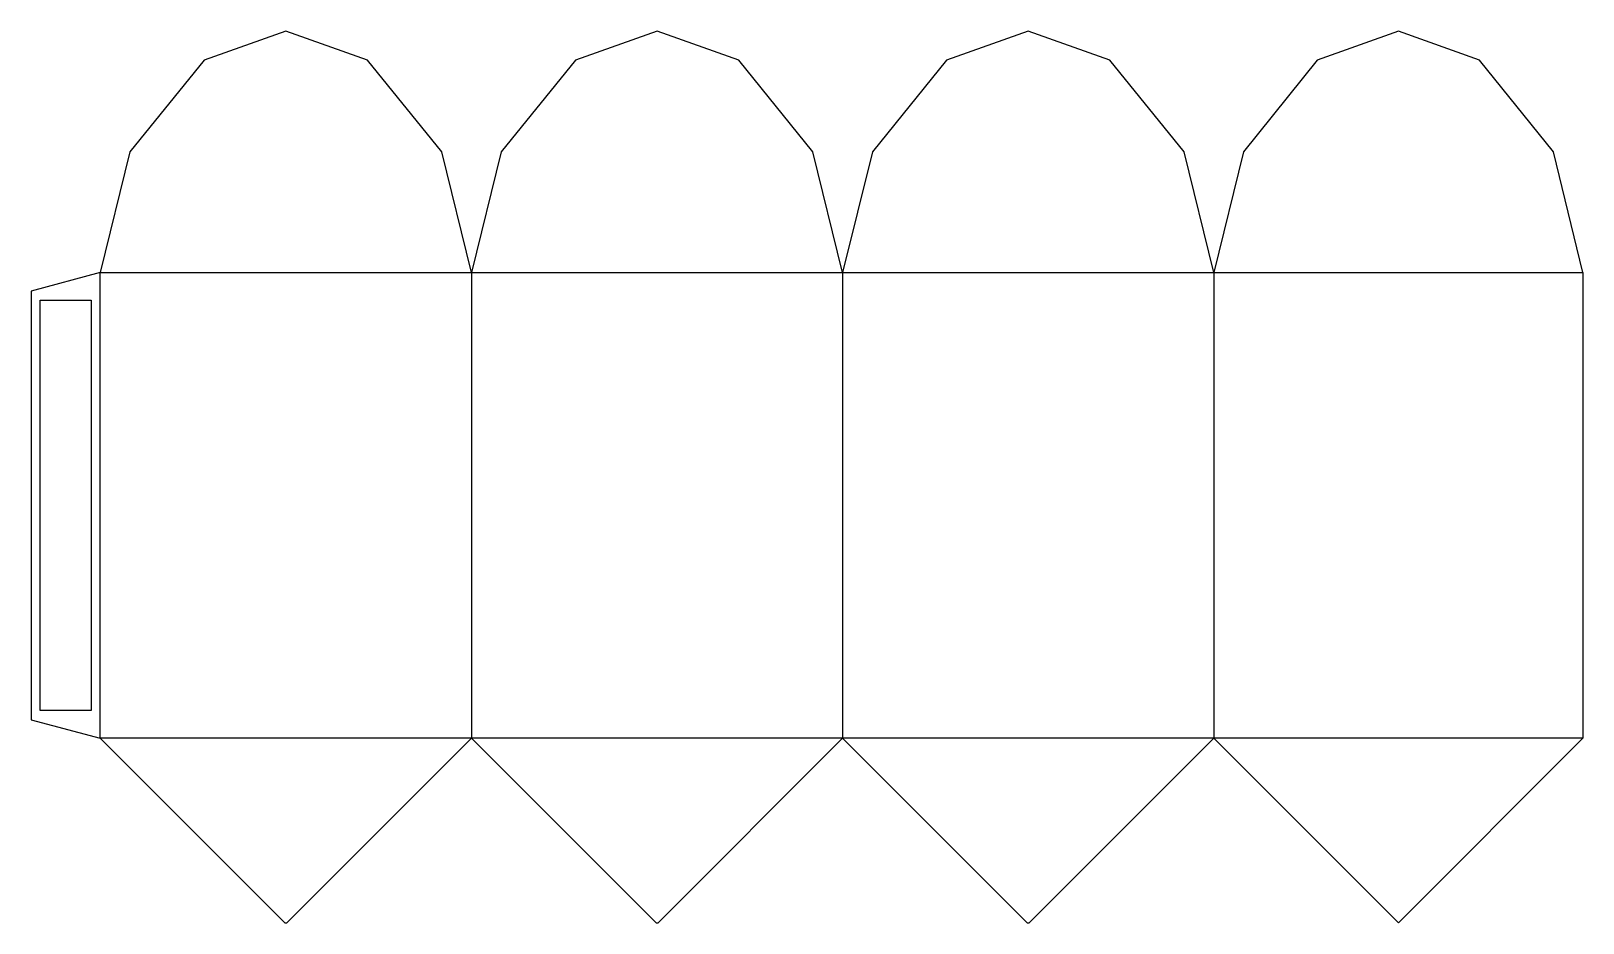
# Model space of a CAD drawing. Header units: millimetres. Extents: x 0 to 336, y 0 to 193.
import ezdxf

# ---------------------------------------------------------------- set-up
doc = ezdxf.new("R2010")
doc.units = ezdxf.units.MM
for name, color, linetype in [('CREASE', 5, 'CONTINUOUS'), ('CUT', 1, 'CONTINUOUS'), ('GLUE', 2, 'CONTINUOUS')]:
    doc.layers.add(name, color=color, linetype=linetype)

msp = doc.modelspace()

# ---------------------------------------------------------------- linework, layer by layer
at = {"layer": 'CREASE'}
for p, q in [((15, 40), (15, 140.9)), ((15, 140.9), (95.45, 140.9)), ((95.45, 140.9), (95.45, 40)), ((95.45, 140.9), (175.9, 140.9)), ((175.9, 140.9), (175.9, 40)), ((175.9, 140.9), (256.35, 140.9)), ((256.35, 140.9), (256.35, 40)), ((256.35, 140.9), (336.35, 140.9)), ((95.45, 40), (15, 40)), ((175.9, 40), (95.45, 40)), ((256.35, 40), (175.9, 40)), ((336.35, 40), (256.35, 40))]:
    msp.add_line(p, q, dxfattribs=at)
at = {"layer": 'CUT'}
for p, q in [((55.225, 193.193), (37.526, 186.917)), ((72.924, 186.917), (55.225, 193.193)), ((135.675, 193.193), (117.976, 186.917)), ((153.374, 186.917), (135.675, 193.193)), ((216.125, 193.193), (198.426, 186.917)), ((233.824, 186.917), (216.125, 193.193)), ((296.35, 193.193), (278.75, 186.917)), ((313.95, 186.917), (296.35, 193.193)), ((37.526, 186.917), (21.436, 167.046)), ((89.014, 167.046), (72.924, 186.917)), ((117.976, 186.917), (101.886, 167.046)), ((169.464, 167.046), (153.374, 186.917)), ((198.426, 186.917), (182.336, 167.046)), ((249.914, 167.046), (233.824, 186.917)), ((278.75, 186.917), (262.75, 167.046)), ((329.95, 167.046), (313.95, 186.917)), ((21.436, 167.046), (15, 140.9)), ((95.45, 140.9), (89.014, 167.046)), ((101.886, 167.046), (95.45, 140.9)), ((175.9, 140.9), (169.464, 167.046)), ((182.336, 167.046), (175.9, 140.9)), ((256.35, 140.9), (249.914, 167.046)), ((262.75, 167.046), (256.35, 140.9)), ((336.35, 140.9), (329.95, 167.046)), ((15, 140.9), (0, 136.881)), ((336.35, 140.9), (336.35, 40)), ((0, 136.881), (0, 44.019)), ((0, 44.019), (15, 40)), ((15, 40), (55, 0)), ((55.45, 0), (95.45, 40)), ((95.45, 40), (135.45, 0)), ((135.9, 0), (175.9, 40)), ((175.9, 40), (215.9, 0)), ((216.35, 0), (256.35, 40)), ((256.35, 40), (296.35, 0)), ((296.35, 0), (336.35, 40)), ((55, 0), (55.45, 0)), ((135.45, 0), (135.9, 0)), ((215.9, 0), (216.35, 0))]:
    msp.add_line(p, q, dxfattribs=at)
at = {"layer": 'GLUE'}
for p, q in [((2, 134.881), (13, 134.881)), ((2, 46.019), (2, 134.881)), ((13, 134.881), (13, 46.019)), ((13, 46.019), (2, 46.019))]:
    msp.add_line(p, q, dxfattribs=at)

doc.saveas('drawing.dxf')
